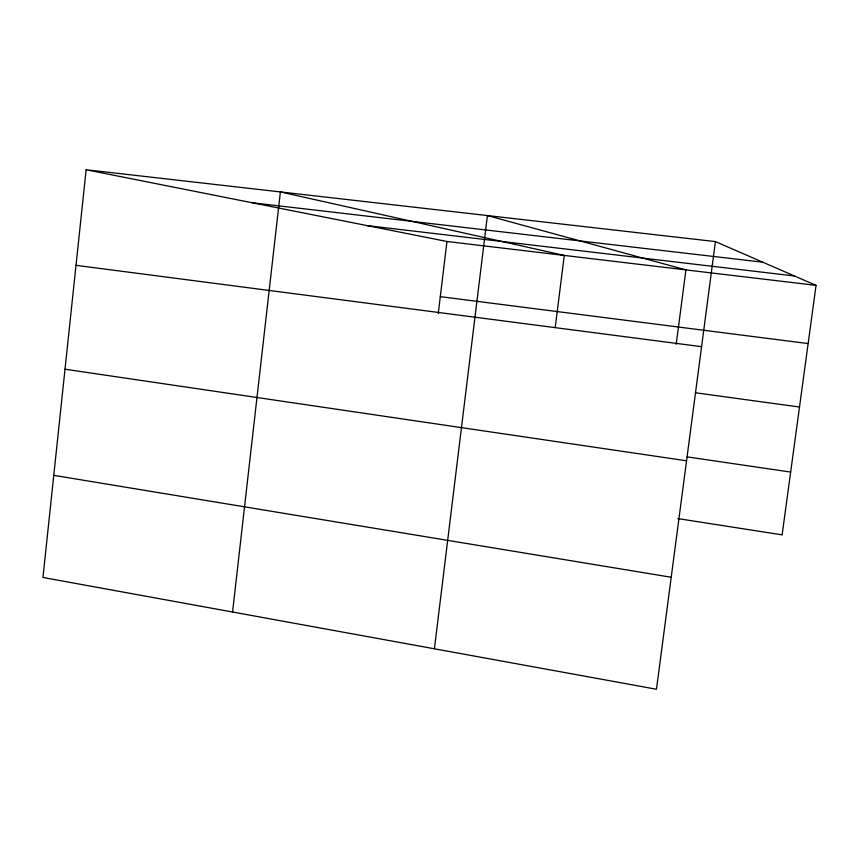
<?xml version="1.0" encoding="UTF-8"?>
<svg xmlns="http://www.w3.org/2000/svg" width="859" height="859" viewBox="0 0 859 859"><rect width="100%" height="100%" fill="white"/><g stroke="black" fill="none" stroke-linecap="round" stroke-linejoin="round"><path stroke-width="1.29" d="M86.136 169.749L42.95 577.473L656.469 689.251L715.418 241.594L86.136 169.749L446.959 241.486L816.05 285.371L782.12 534.867L677.708 518.568M232.564 612.016L280.388 191.922L564.277 255.434L555.215 327.537M438.24 313.653L446.959 241.486M434.407 648.792L487.407 215.566L685.922 269.898L676.205 344.266M252.159 202.756L762.792 262.199M367.008 225.595L794.478 275.986M440.291 296.656L808.136 343.568M76.011 265.334L701.578 346.671M695.371 392.767L799.504 407.026M687.189 456.891L790.656 472.074M65.005 369.22L686.556 460.789M53.763 475.338L671.212 577.259M715.418 241.594L816.05 285.371"/></g></svg>
